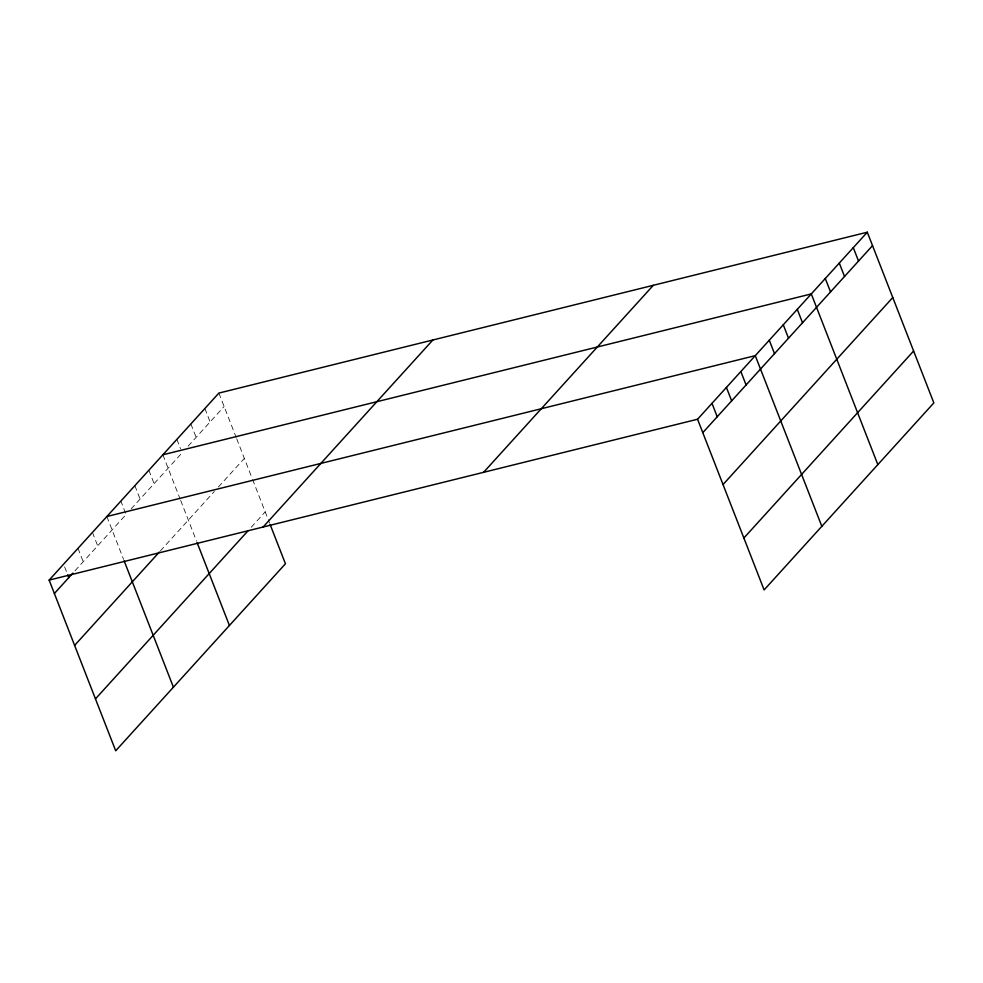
<?xml version="1.0" encoding="UTF-8"?>
<svg xmlns="http://www.w3.org/2000/svg" width="983" height="983" viewBox="0 0 983 983"><rect width="100%" height="100%" fill="white"/><g stroke="black" fill="none" stroke-linecap="round" stroke-linejoin="round"><path stroke-width="0.74" stroke-dasharray="4.92 3.69" d="M74.991 570.804L126.094 514.502L120.86 501.084M131.095 508.985L182.113 452.782M188.109 446.171L224.112 406.495M160.327 550.971L214.343 491.451M218.349 487.04L244.349 458.385M251.193 527.293L265.201 511.86M218.89 393.077L236.153 437.349M236.694 438.75L252.029 478.094M252.582 479.495L269.575 523.079M204.882 408.498L210.116 421.916M190.874 423.931L196.108 437.349M176.879 439.364L180.54 448.752M162.871 454.797L180.135 499.069M180.688 500.47L196.563 541.215M148.875 470.218L154.098 483.636M134.868 485.651L140.102 499.069M106.864 516.505L123.575 559.388M92.439 532.405L97.661 545.823M78.001 548.305L83.236 561.723M64.62 566.884L67.237 573.593"/><path stroke-width="1.47" d="M270.116 524.48L285.439 563.763L115.699 750.791L49.15 580.105L218.89 393.077L867.301 232.209L933.85 402.895L764.11 589.923L697.561 419.237L867.301 232.209M54.384 593.511L72.926 573.077M74.61 645.413L159.332 552.065M95.462 698.888L248.195 530.599M263.125 527.011L432.864 339.995M483.587 472.319L653.326 285.291M702.796 432.655L872.535 245.627M723.033 484.558L892.773 297.53M743.873 538.033L913.612 351.005M162.871 454.797L811.294 293.929L877.831 464.615M106.864 516.505L755.276 355.649L821.825 526.335M49.15 580.105L697.561 419.237M853.293 247.642L858.528 261.06M839.298 263.075L844.532 276.493M825.29 278.508L830.524 291.914M797.287 309.362L802.521 322.78M783.279 324.795L788.513 338.213M769.284 340.216L774.506 353.634M740.85 371.549L746.085 384.967M726.425 387.449L731.647 400.867M711.999 403.337L717.221 416.755M197.116 542.616L229.42 625.483M124.128 560.789L173.413 687.203M67.766 574.932L68.81 577.623"/></g></svg>
